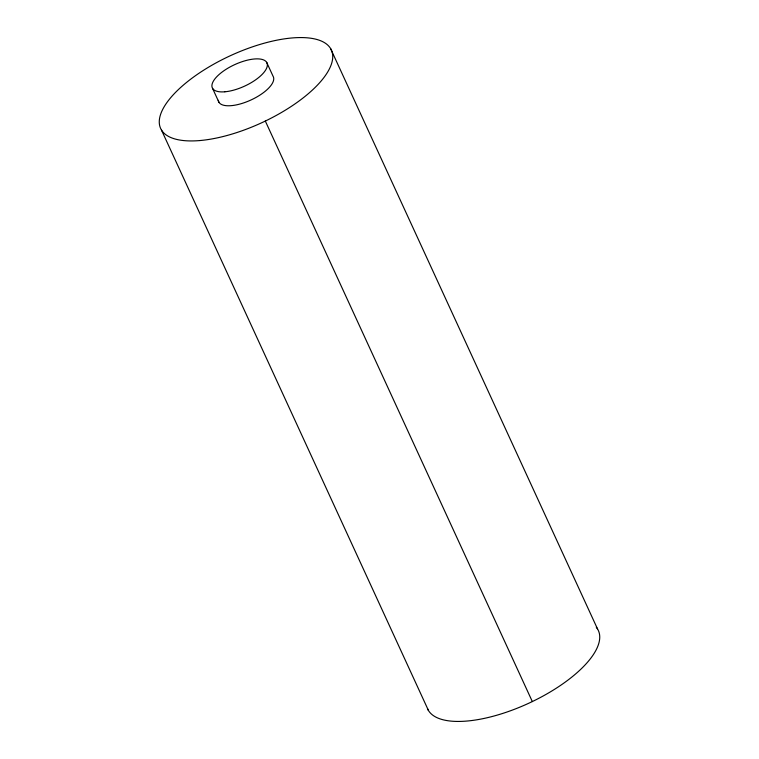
<?xml version="1.0" encoding="UTF-8"?>
<svg xmlns="http://www.w3.org/2000/svg" width="759" height="759" viewBox="0 0 759 759"><rect width="100%" height="100%" fill="white"/><g stroke="black" fill="none" stroke-linecap="round" stroke-linejoin="round"><path stroke-width="1.14" d="M330.554 48.51L597.561 629.012M266.675 62.352L273.05 76.213A30.047 11.84 -24.7 0 1 249.796 100.52A30.047 11.84 -24.7 0 1 218.288 100.311M265.318 121.051L532.325 701.563A93.945 37.011 -24.7 0 1 427.469 708.583M212.577 88.414L218.953 102.285M161.439 129.988L428.446 710.49M596.299 627.238A93.945 37.011 -24.7 0 1 532.325 701.563M199.873 140.548A93.945 37.011 -24.7 0 0 332.679 58.13A93.945 37.011 -24.7 0 0 205.452 69.069A93.945 37.011 -24.7 0 0 199.873 140.548M224.863 91.792A30.047 11.84 -24.7 0 0 267.348 65.435A30.047 11.84 -24.7 0 0 226.656 68.936A30.047 11.84 -24.7 0 0 224.863 91.792"/></g></svg>
